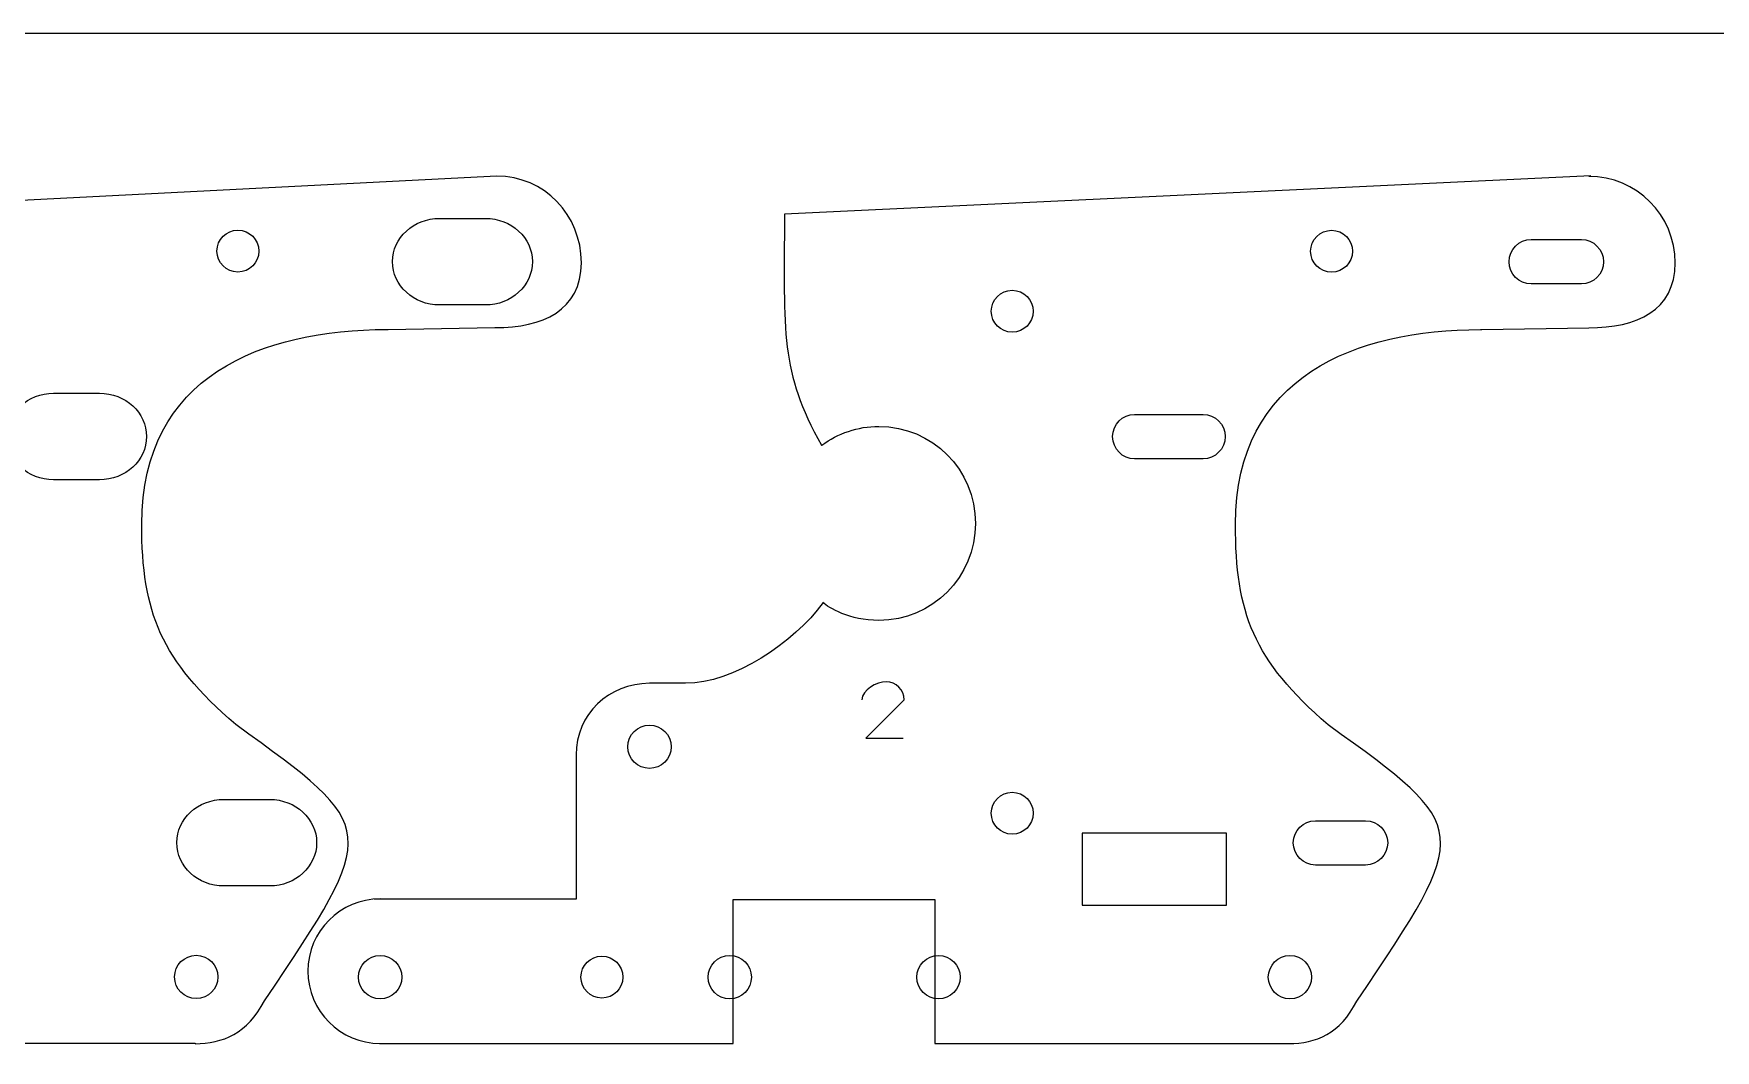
# Model space of a CAD drawing. Extents: x -44 to 254, y 29 to 220.
# Drawn here: x 32.8 to 150, y 149.6 to 220.5 of the extents above; entities that cross this region are included whole.
import ezdxf

# ---------------------------------------------------------------- set-up
doc = ezdxf.new("R2010")
doc.units = 0
doc.header["$MEASUREMENT"] = 0
doc.layers.add('LAYER_1', color=160, linetype='Continuous')

msp = doc.modelspace()

# ---------------------------------------------------------------- linework, layer by layer
at = {"layer": 'LAYER_1', "color": 1}
for p, q in [((93.45, 174.05), (90.77, 171.37)), ((90.77, 171.37), (93.38, 171.37))]:
    msp.add_line(p, q, dxfattribs=at)
at = {"layer": 'LAYER_1', "color": 7}
msp.add_lwpolyline([(-43.71, 75.47), (164.75, 75.47), (164.75, 220.45), (-43.71, 220.45)], close=True, dxfattribs=at)
at = {"layer": 'LAYER_1', "color": 1}
msp.add_lwpolyline([(115.91, 164.75), (105.86, 164.75), (105.86, 159.73), (115.91, 159.73)], close=True, dxfattribs=at)
for centre, radius in [((47.01, 205.3), 1.46), ((123.24, 205.29), 1.46), ((100.98, 201.11), 1.46), ((75.7, 170.77), 1.51), ((100.98, 166.14), 1.46), ((44.11, 154.73), 1.51), ((56.93, 154.72), 1.51), ((72.38, 154.72), 1.46), ((81.29, 154.72), 1.51), ((95.84, 154.72), 1.51), ((120.34, 154.72), 1.51)]:
    msp.add_circle(centre, radius, dxfattribs=at)
at = {"layer": 'LAYER_1', "color": 7}
for points, knots in [([(65.05, 210.52), (65.05, 210.52), (13.28, 207.88), (13.28, 207.88), (13.28, 207.88), (13.36, 207.81), (13.36, 207.81), (13.36, 207.81), (13.56, 212.63), (13.56, 212.63), (13.56, 216.03), (12.04, 217.53), (10.17, 217.53), (10.17, 217.53), (7.8, 217.56), (7.8, 217.56), (7.8, 217.56), (7.67, 217.57), (7.67, 217.57), (7.67, 217.57), (5.39, 217.6), (5.39, 217.6), (5.39, 217.6), (5.64, 217.61), (5.64, 217.61), (3.77, 217.61), (2.25, 216.11), (2.25, 212.71), (2.25, 212.71), (2.25, 207.81), (2.25, 207.81), (2.25, 207.81), (2.25, 207.9), (2.25, 207.9), (2.25, 202.02), (2.25, 202.02), (8.3, 194.82), (8.3, 194.82), (8.3, 178.54), (8.3, 178.54), (8.3, 168.39), (3.31, 160.18), (-2.86, 160.18), (-2.86, 160.18), (-2.85, 160.18), (-2.85, 160.18), (-2.85, 160.18), (-19.38, 160.18), (-19.38, 160.18), (-19.38, 160.18), (-19.36, 160.22), (-19.36, 160.22), (-22.14, 160.22), (-24.39, 157.96), (-24.39, 155.18), (-24.39, 152.4), (-22.14, 150.15), (-19.36, 150.15)], [0, 0, 0, 0, 1, 1, 1, 2, 2, 2, 3, 3, 3, 4, 4, 4, 5, 5, 5, 6, 6, 6, 7, 7, 7, 8, 8, 8, 9, 9, 9, 10, 10, 10, 11, 11, 11, 12, 12, 12, 13, 13, 13, 14, 14, 14, 15, 15, 15, 16, 16, 16, 17, 17, 17, 18, 18, 18, 19, 19, 19, 19]), ([(-19.36, 150.11), (-19.36, 150.11), (18.31, 150.11), (18.31, 150.11), (18.31, 150.11), (18.78, 150.11), (18.78, 150.11), (18.78, 150.11), (44.03, 150.11), (44.03, 150.11), (44.03, 150.11), (44.03, 150.08), (44.03, 150.08), (45.94, 150.08), (47.7, 150.81), (48.87, 153.08), (56.95, 165.07), (56.95, 165.07), (46.86, 172.31), (41.64, 176.84), (40.31, 180.08), (40.31, 186.28), (40.31, 196.62), (48.72, 199.84), (57.39, 199.84), (57.39, 199.84), (57.48, 199.84), (57.48, 199.84), (57.48, 199.84), (64.93, 199.97), (64.93, 199.97), (68.26, 199.97), (70.95, 201.16), (70.95, 204.49), (70.95, 207.82), (68.38, 210.52), (65.05, 210.52)], [0, 0, 0, 0, 1, 1, 1, 2, 2, 2, 3, 3, 3, 4, 4, 4, 5, 5, 5, 6, 6, 6, 7, 7, 7, 8, 8, 8, 9, 9, 9, 10, 10, 10, 11, 11, 11, 12, 12, 12, 12]), ([(141.31, 210.55), (141.31, 210.55), (85.1, 207.87), (85.1, 207.87), (85.1, 199.47), (84.77, 196.98), (87.69, 191.77), (87.69, 191.77), (87.71, 191.78), (87.71, 191.78), (88.83, 192.6), (90.2, 193.09), (91.69, 193.09), (95.41, 193.09), (98.42, 190.07), (98.42, 186.33), (98.42, 182.6), (95.41, 179.57), (91.69, 179.57), (89.63, 179.57), (88.19, 180.45), (87.78, 180.83), (87.78, 180.83), (87.8, 180.82), (87.8, 180.82), (85.77, 177.98), (81.51, 175.19), (78.22, 175.19), (78.22, 175.19), (75.7, 175.19), (75.7, 175.19), (72.87, 175.19), (70.58, 173.03), (70.58, 170.2), (70.58, 170.2), (70.58, 160.16), (70.58, 160.16), (70.58, 160.16), (56.54, 160.16), (56.54, 160.16), (56.54, 160.16), (56.93, 160.17), (56.93, 160.17), (54.15, 160.17), (51.89, 157.92), (51.89, 155.14), (51.89, 152.36), (54.15, 150.1), (56.93, 150.1)], [0, 0, 0, 0, 1, 1, 1, 2, 2, 2, 3, 3, 3, 4, 4, 4, 5, 5, 5, 6, 6, 6, 7, 7, 7, 8, 8, 8, 9, 9, 9, 10, 10, 10, 11, 11, 11, 12, 12, 12, 13, 13, 13, 14, 14, 14, 15, 15, 15, 16, 16, 16, 16]), ([(56.88, 150.09), (56.88, 150.09), (81.53, 150.09), (81.53, 150.09), (81.53, 150.09), (81.53, 160.14), (81.53, 160.14), (81.53, 160.14), (88.39, 160.14), (88.39, 160.14), (88.39, 160.14), (89.45, 160.14), (89.45, 160.14), (89.45, 160.14), (95.59, 160.14), (95.59, 160.14), (95.59, 160.14), (95.59, 150.09), (95.59, 150.09), (95.59, 150.09), (120.25, 150.09), (120.25, 150.09), (122.16, 150.09), (123.84, 150.78), (125, 153.05), (133.09, 165.05), (133.09, 165.05), (123, 172.29), (117.78, 176.82), (116.54, 180.08), (116.54, 186.27), (116.54, 196.61), (124.96, 199.83), (133.62, 199.83), (133.62, 199.83), (133.72, 199.83), (133.72, 199.83), (133.72, 199.83), (141.16, 199.96), (141.16, 199.96), (144.49, 199.96), (147.19, 201.15), (147.19, 204.48), (147.19, 207.81), (144.49, 210.51), (141.16, 210.51)], [0, 0, 0, 0, 1, 1, 1, 2, 2, 2, 3, 3, 3, 4, 4, 4, 5, 5, 5, 6, 6, 6, 7, 7, 7, 8, 8, 8, 9, 9, 9, 10, 10, 10, 11, 11, 11, 12, 12, 12, 13, 13, 13, 14, 14, 14, 15, 15, 15, 15])]:
    msp.add_open_spline(points, degree=3, knots=knots, dxfattribs=at)
at = {"layer": 'LAYER_1', "color": 1}
for points, knots in [([(64.26, 207.58), (64.26, 207.58), (61.07, 207.58), (61.07, 207.58), (59.26, 207.58), (57.79, 206.23), (57.79, 204.57), (57.79, 202.9), (59.26, 201.55), (61.07, 201.55), (61.07, 201.55), (64.26, 201.55), (64.26, 201.55), (66.07, 201.55), (67.54, 202.9), (67.54, 204.57), (67.54, 206.23), (66.07, 207.58), (64.26, 207.58)], [0, 0, 0, 0, 1, 1, 1, 2, 2, 2, 3, 3, 3, 4, 4, 4, 5, 5, 5, 6, 6, 6, 6]), ([(142.19, 204.56), (142.19, 205.41), (141.5, 206.11), (140.65, 206.11), (140.65, 206.11), (137.15, 206.11), (137.15, 206.11), (136.3, 206.11), (135.61, 205.41), (135.61, 204.56), (135.61, 203.71), (136.3, 203.01), (137.15, 203.01), (137.15, 203.01), (140.65, 203.01), (140.65, 203.01), (141.5, 203.01), (142.19, 203.71), (142.19, 204.56)], [0, 0, 0, 0, 1, 1, 1, 2, 2, 2, 3, 3, 3, 4, 4, 4, 5, 5, 5, 6, 6, 6, 6]), ([(37.36, 195.4), (37.36, 195.4), (34.17, 195.4), (34.17, 195.4), (32.36, 195.4), (30.89, 194.05), (30.89, 192.38), (30.89, 190.72), (32.36, 189.37), (34.17, 189.37), (34.17, 189.37), (37.36, 189.37), (37.36, 189.37), (39.17, 189.37), (40.64, 190.72), (40.64, 192.38), (40.64, 194.05), (39.17, 195.4), (37.36, 195.4)], [0, 0, 0, 0, 1, 1, 1, 2, 2, 2, 3, 3, 3, 4, 4, 4, 5, 5, 5, 6, 6, 6, 6]), ([(115.82, 192.38), (115.82, 193.23), (115.13, 193.92), (114.28, 193.92), (114.28, 193.92), (109.51, 193.92), (109.51, 193.92), (108.66, 193.92), (107.98, 193.23), (107.98, 192.38), (107.98, 191.52), (108.66, 190.83), (109.51, 190.83), (109.51, 190.83), (114.28, 190.83), (114.28, 190.83), (115.13, 190.83), (115.82, 191.52), (115.82, 192.38)], [0, 0, 0, 0, 1, 1, 1, 2, 2, 2, 3, 3, 3, 4, 4, 4, 5, 5, 5, 6, 6, 6, 6]), ([(93.45, 174.05), (93.45, 174.74), (92.89, 175.29), (92.2, 175.29), (91.52, 175.29), (90.51, 174.74), (90.51, 174.05)], [0, 0, 0, 0, 1, 1, 1, 2, 2, 2, 2]), ([(49.22, 167.1), (49.22, 167.1), (46.03, 167.1), (46.03, 167.1), (44.22, 167.1), (42.75, 165.75), (42.75, 164.09), (42.75, 162.42), (44.22, 161.07), (46.03, 161.07), (46.03, 161.07), (49.22, 161.07), (49.22, 161.07), (51.03, 161.07), (52.5, 162.42), (52.5, 164.09), (52.5, 165.75), (51.03, 167.1), (49.22, 167.1)], [0, 0, 0, 0, 1, 1, 1, 2, 2, 2, 3, 3, 3, 4, 4, 4, 5, 5, 5, 6, 6, 6, 6]), ([(127.15, 164.08), (127.15, 164.93), (126.46, 165.62), (125.61, 165.62), (125.61, 165.62), (122.11, 165.62), (122.11, 165.62), (121.26, 165.62), (120.57, 164.93), (120.57, 164.08), (120.57, 163.22), (121.26, 162.53), (122.11, 162.53), (122.11, 162.53), (125.61, 162.53), (125.61, 162.53), (126.46, 162.53), (127.15, 163.22), (127.15, 164.08)], [0, 0, 0, 0, 1, 1, 1, 2, 2, 2, 3, 3, 3, 4, 4, 4, 5, 5, 5, 6, 6, 6, 6])]:
    msp.add_open_spline(points, degree=3, knots=knots, dxfattribs=at)

doc.saveas('drawing.dxf')
